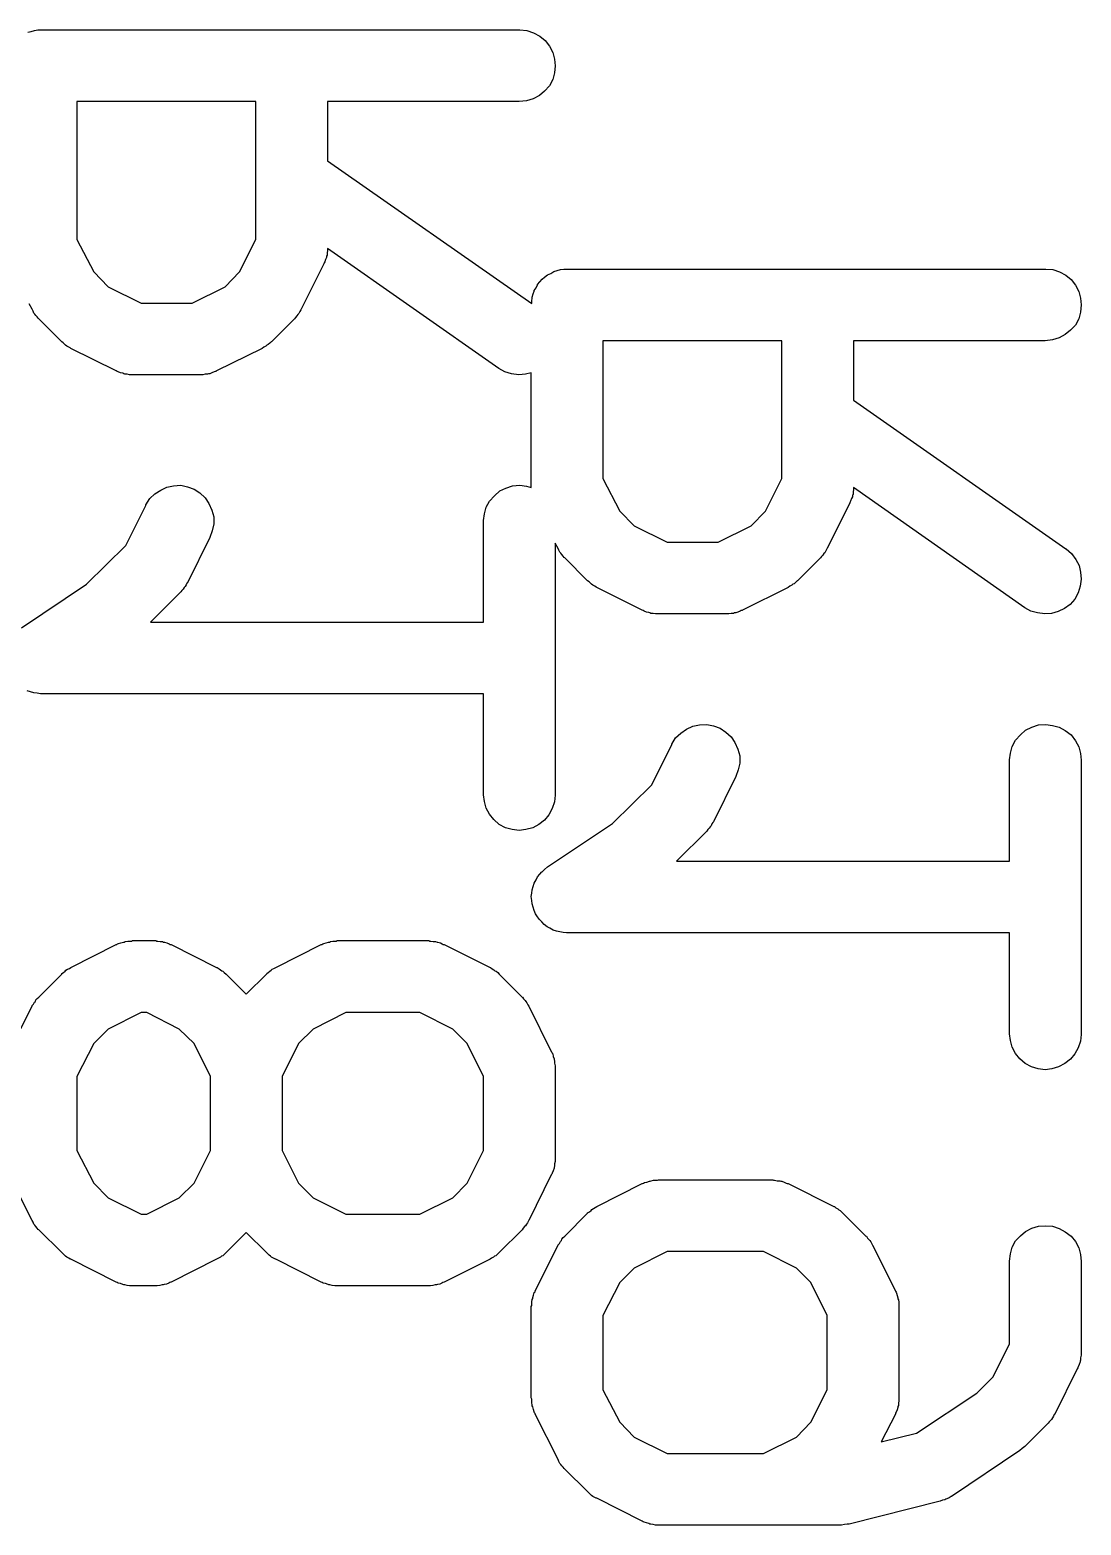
# Model space of a CAD drawing. Extents: x 112.9 to 160.3, y -137 to -94.4.
# Drawn here: x 133.629 to 135.827, y -137.037 to -133.911 of the extents above; entities that cross this region are included whole.
import ezdxf

# ---------------------------------------------------------------- set-up
doc = ezdxf.new("R2010")
doc.units = 0
doc.layers.add('BLACK', color=7, linetype='CONTINUOUS')

msp = doc.modelspace()

# ---------------------------------------------------------------- linework, layer by layer
at = {"layer": 'BLACK', "linetype": 'CONTINUOUS'}
for p, q in [((133.624, -133.916), (133.631, -133.914)), ((133.631, -133.914), (133.638, -133.912)), ((133.638, -133.912), (133.645, -133.911)), ((133.638, -133.912), (133.638, -133.912)), ((133.638, -133.912), (133.638, -133.912)), ((133.645, -133.911), (133.652, -133.911)), ((133.652, -133.911), (134.652, -133.911)), ((134.652, -133.911), (134.653, -133.911)), ((134.653, -133.911), (134.668, -133.912)), ((134.668, -133.912), (134.682, -133.917)), ((134.682, -133.917), (134.695, -133.924)), ((134.695, -133.924), (134.706, -133.933)), ((134.706, -133.933), (134.715, -133.945)), ((134.715, -133.945), (134.722, -133.958)), ((134.722, -133.958), (134.726, -133.972)), ((134.726, -133.972), (134.727, -133.986)), ((134.726, -134.001), (134.722, -134.015)), ((134.727, -133.986), (134.726, -134.001)), ((134.705, -134.039), (134.694, -134.048)), ((134.715, -134.028), (134.705, -134.039)), ((134.722, -134.015), (134.715, -134.028)), ((133.727, -134.061), (133.727, -134.349)), ((134.101, -134.061), (133.727, -134.061)), ((134.101, -134.349), (134.101, -134.061)), ((134.652, -134.061), (134.251, -134.061)), ((134.251, -134.061), (134.251, -134.185)), ((134.667, -134.059), (134.652, -134.061)), ((134.681, -134.055), (134.667, -134.059)), ((134.694, -134.048), (134.681, -134.055)), ((134.251, -134.185), (134.678, -134.483)), ((133.727, -134.349), (133.762, -134.417)), ((134.067, -134.417), (134.101, -134.349)), ((134.25, -134.382), (134.249, -134.384)), ((134.249, -134.384), (134.249, -134.387)), ((134.251, -134.372), (134.25, -134.377)), ((134.25, -134.377), (134.25, -134.382)), ((134.609, -134.619), (134.251, -134.368)), ((134.251, -134.368), (134.251, -134.37)), ((134.251, -134.37), (134.251, -134.372)), ((133.762, -134.417), (133.792, -134.448)), ((134.037, -134.448), (134.067, -134.417)), ((134.243, -134.4), (134.196, -134.495)), ((134.244, -134.398), (134.243, -134.4)), ((134.245, -134.396), (134.244, -134.398)), ((134.247, -134.391), (134.245, -134.396)), ((134.249, -134.387), (134.247, -134.391)), ((134.718, -134.42), (134.724, -134.416)), ((134.724, -134.416), (134.731, -134.414)), ((134.724, -134.416), (134.724, -134.416)), ((134.724, -134.416), (134.724, -134.416)), ((134.731, -134.414), (134.738, -134.412)), ((134.738, -134.412), (134.745, -134.411)), ((134.738, -134.412), (134.738, -134.412)), ((134.738, -134.412), (134.738, -134.412)), ((134.745, -134.411), (134.752, -134.411)), ((134.752, -134.411), (135.752, -134.411)), ((135.752, -134.411), (135.753, -134.411)), ((135.753, -134.411), (135.768, -134.412)), ((135.768, -134.412), (135.782, -134.417)), ((135.782, -134.417), (135.795, -134.424)), ((133.792, -134.448), (133.861, -134.482)), ((133.968, -134.482), (134.037, -134.448)), ((134.687, -134.45), (134.69, -134.444)), ((134.69, -134.443), (134.695, -134.438)), ((134.69, -134.444), (134.69, -134.443)), ((134.69, -134.444), (134.69, -134.444)), ((134.695, -134.438), (134.7, -134.432)), ((134.7, -134.432), (134.705, -134.428)), ((134.7, -134.432), (134.7, -134.432)), ((134.7, -134.432), (134.7, -134.432)), ((134.705, -134.428), (134.711, -134.423)), ((134.711, -134.423), (134.718, -134.42)), ((134.711, -134.423), (134.711, -134.423)), ((134.711, -134.423), (134.711, -134.423)), ((135.795, -134.424), (135.806, -134.433)), ((135.806, -134.433), (135.815, -134.445)), ((135.815, -134.445), (135.822, -134.458)), ((134.678, -134.478), (134.679, -134.471)), ((134.678, -134.483), (134.678, -134.478)), ((134.679, -134.47), (134.681, -134.463)), ((134.679, -134.471), (134.679, -134.47)), ((134.679, -134.47), (134.679, -134.47)), ((134.681, -134.463), (134.683, -134.457)), ((134.683, -134.456), (134.687, -134.45)), ((134.683, -134.457), (134.683, -134.456)), ((134.683, -134.456), (134.683, -134.456)), ((135.822, -134.458), (135.826, -134.472)), ((135.826, -134.472), (135.827, -134.486)), ((133.633, -134.495), (133.627, -134.484)), ((133.635, -134.499), (133.633, -134.495)), ((133.637, -134.503), (133.635, -134.499)), ((133.639, -134.505), (133.637, -134.503)), ((133.641, -134.508), (133.639, -134.505)), ((133.644, -134.511), (133.641, -134.508)), ((133.646, -134.514), (133.644, -134.511)), ((133.861, -134.482), (133.968, -134.482)), ((134.187, -134.509), (134.184, -134.512)), ((134.189, -134.506), (134.187, -134.509)), ((134.191, -134.504), (134.189, -134.506)), ((134.193, -134.5), (134.191, -134.504)), ((134.195, -134.496), (134.193, -134.5)), ((134.196, -134.495), (134.195, -134.496)), ((135.826, -134.501), (135.822, -134.515)), ((135.827, -134.486), (135.826, -134.501)), ((133.647, -134.515), (133.646, -134.514)), ((133.695, -134.563), (133.647, -134.515)), ((134.182, -134.515), (134.134, -134.563)), ((134.184, -134.512), (134.182, -134.515)), ((135.805, -134.539), (135.794, -134.548)), ((135.815, -134.528), (135.805, -134.539)), ((135.822, -134.515), (135.815, -134.528)), ((133.698, -134.565), (133.695, -134.563)), ((133.701, -134.568), (133.698, -134.565)), ((133.703, -134.57), (133.701, -134.568)), ((133.706, -134.572), (133.703, -134.57)), ((133.71, -134.574), (133.706, -134.572)), ((133.713, -134.576), (133.71, -134.574)), ((134.118, -134.574), (134.114, -134.577)), ((134.122, -134.572), (134.118, -134.574)), ((134.124, -134.57), (134.122, -134.572)), ((134.127, -134.569), (134.124, -134.57)), ((134.13, -134.566), (134.127, -134.569)), ((134.133, -134.563), (134.13, -134.566)), ((134.134, -134.563), (134.133, -134.563)), ((134.827, -134.561), (134.827, -134.849)), ((135.201, -134.561), (134.827, -134.561)), ((135.201, -134.849), (135.201, -134.561)), ((135.752, -134.561), (135.351, -134.561)), ((135.351, -134.561), (135.351, -134.685)), ((135.767, -134.559), (135.752, -134.561)), ((135.781, -134.555), (135.767, -134.559)), ((135.794, -134.548), (135.781, -134.555)), ((133.714, -134.577), (133.713, -134.576)), ((133.809, -134.624), (133.714, -134.577)), ((134.114, -134.577), (134.019, -134.624)), ((133.811, -134.625), (133.809, -134.624)), ((133.813, -134.626), (133.811, -134.625)), ((133.818, -134.628), (133.813, -134.626)), ((133.823, -134.629), (133.818, -134.628)), ((133.825, -134.63), (133.823, -134.629)), ((133.827, -134.631), (133.825, -134.63)), ((133.832, -134.631), (133.827, -134.631)), ((133.837, -134.632), (133.832, -134.631)), ((133.84, -134.632), (133.837, -134.632)), ((133.842, -134.632), (133.84, -134.632)), ((133.843, -134.632), (133.842, -134.632)), ((133.986, -134.632), (133.843, -134.632)), ((133.988, -134.632), (133.986, -134.632)), ((133.99, -134.632), (133.988, -134.632)), ((133.995, -134.631), (133.99, -134.632)), ((134, -134.631), (133.995, -134.631)), ((134.002, -134.63), (134, -134.631)), ((134.005, -134.63), (134.002, -134.63)), ((134.009, -134.628), (134.005, -134.63)), ((134.014, -134.626), (134.009, -134.628)), ((134.016, -134.625), (134.014, -134.626)), ((134.018, -134.625), (134.016, -134.625)), ((134.019, -134.624), (134.018, -134.625)), ((134.622, -134.626), (134.609, -134.619)), ((134.636, -134.63), (134.622, -134.626)), ((134.651, -134.632), (134.636, -134.63)), ((134.665, -134.631), (134.651, -134.632)), ((134.677, -134.628), (134.665, -134.631)), ((134.677, -134.867), (134.677, -134.628)), ((135.351, -134.685), (135.795, -134.996)), ((134.827, -134.849), (134.862, -134.917)), ((135.167, -134.917), (135.201, -134.849)), ((133.879, -134.891), (133.89, -134.881)), ((133.89, -134.881), (133.902, -134.873)), ((133.902, -134.873), (133.915, -134.867)), ((133.915, -134.867), (133.929, -134.864)), ((133.929, -134.864), (133.944, -134.863)), ((133.944, -134.863), (133.958, -134.866)), ((133.958, -134.866), (133.972, -134.871)), ((133.972, -134.871), (133.984, -134.879)), ((133.984, -134.879), (133.995, -134.889)), ((134.59, -134.896), (134.6, -134.885)), ((134.6, -134.885), (134.611, -134.875)), ((134.611, -134.875), (134.624, -134.869)), ((134.624, -134.869), (134.638, -134.864)), ((134.638, -134.864), (134.653, -134.863)), ((134.653, -134.863), (134.667, -134.865)), ((134.667, -134.865), (134.677, -134.868)), ((134.677, -134.868), (134.677, -134.867)), ((135.35, -134.882), (135.349, -134.884)), ((135.349, -134.884), (135.349, -134.887)), ((135.351, -134.872), (135.35, -134.877)), ((135.35, -134.877), (135.35, -134.882)), ((135.709, -135.119), (135.351, -134.868)), ((135.351, -134.868), (135.351, -134.87)), ((135.351, -134.87), (135.351, -134.872)), ((133.829, -134.989), (133.871, -134.905)), ((133.871, -134.904), (133.879, -134.891)), ((133.871, -134.905), (133.871, -134.904)), ((133.995, -134.889), (134.003, -134.901)), ((134.003, -134.901), (134.009, -134.915)), ((134.009, -134.915), (134.013, -134.929)), ((134.579, -134.923), (134.583, -134.909)), ((134.583, -134.909), (134.59, -134.896)), ((134.862, -134.917), (134.892, -134.948)), ((135.137, -134.948), (135.167, -134.917)), ((135.343, -134.9), (135.296, -134.995)), ((135.344, -134.898), (135.343, -134.9)), ((135.345, -134.896), (135.344, -134.898)), ((135.347, -134.891), (135.345, -134.896)), ((135.349, -134.887), (135.347, -134.891)), ((134.013, -134.944), (134.01, -134.958)), ((134.013, -134.929), (134.013, -134.944)), ((134.577, -134.937), (134.579, -134.923)), ((134.577, -134.938), (134.577, -134.937)), ((134.577, -135.149), (134.577, -134.938)), ((134.892, -134.948), (134.961, -134.982)), ((135.068, -134.982), (135.137, -134.948)), ((134.005, -134.972), (133.958, -135.067)), ((134.01, -134.958), (134.005, -134.972)), ((133.747, -135.07), (133.829, -134.989)), ((134.733, -134.995), (134.727, -134.984)), ((134.727, -134.984), (134.727, -135.51)), ((134.735, -134.999), (134.733, -134.995)), ((134.737, -135.003), (134.735, -134.999)), ((134.739, -135.005), (134.737, -135.003)), ((134.741, -135.008), (134.739, -135.005)), ((134.744, -135.011), (134.741, -135.008)), ((134.746, -135.014), (134.744, -135.011)), ((134.961, -134.982), (135.068, -134.982)), ((135.287, -135.009), (135.284, -135.012)), ((135.289, -135.006), (135.287, -135.009)), ((135.291, -135.004), (135.289, -135.006)), ((135.293, -135), (135.291, -135.004)), ((135.295, -134.996), (135.293, -135)), ((135.296, -134.995), (135.295, -134.996)), ((135.795, -134.996), (135.796, -134.996)), ((135.796, -134.996), (135.807, -135.006)), ((135.807, -135.006), (135.816, -135.018)), ((134.747, -135.015), (134.746, -135.014)), ((134.795, -135.063), (134.747, -135.015)), ((135.282, -135.015), (135.234, -135.063)), ((135.284, -135.012), (135.282, -135.015)), ((135.816, -135.018), (135.823, -135.031)), ((135.823, -135.031), (135.826, -135.045)), ((133.611, -135.161), (133.747, -135.07)), ((133.955, -135.071), (133.953, -135.075)), ((133.957, -135.068), (133.955, -135.071)), ((133.958, -135.067), (133.957, -135.068)), ((134.798, -135.065), (134.795, -135.063)), ((134.801, -135.068), (134.798, -135.065)), ((134.803, -135.07), (134.801, -135.068)), ((134.806, -135.072), (134.803, -135.07)), ((134.81, -135.074), (134.806, -135.072)), ((134.813, -135.076), (134.81, -135.074)), ((135.218, -135.074), (135.214, -135.077)), ((135.222, -135.072), (135.218, -135.074)), ((135.224, -135.07), (135.222, -135.072)), ((135.227, -135.069), (135.224, -135.07)), ((135.23, -135.066), (135.227, -135.069)), ((135.233, -135.063), (135.23, -135.066)), ((135.234, -135.063), (135.233, -135.063)), ((135.825, -135.074), (135.821, -135.088)), ((135.827, -135.059), (135.825, -135.074)), ((135.826, -135.045), (135.827, -135.059)), ((133.944, -135.086), (133.881, -135.149)), ((133.946, -135.083), (133.944, -135.086)), ((133.949, -135.08), (133.946, -135.083)), ((133.951, -135.077), (133.949, -135.08)), ((133.953, -135.075), (133.951, -135.077)), ((134.814, -135.077), (134.813, -135.076)), ((134.909, -135.124), (134.814, -135.077)), ((135.214, -135.077), (135.119, -135.124)), ((135.814, -135.101), (135.804, -135.112)), ((135.821, -135.088), (135.814, -135.101)), ((134.911, -135.125), (134.909, -135.124)), ((134.913, -135.126), (134.911, -135.125)), ((134.918, -135.128), (134.913, -135.126)), ((134.923, -135.129), (134.918, -135.128)), ((134.925, -135.13), (134.923, -135.129)), ((134.927, -135.131), (134.925, -135.13)), ((134.932, -135.131), (134.927, -135.131)), ((134.937, -135.132), (134.932, -135.131)), ((134.94, -135.132), (134.937, -135.132)), ((134.942, -135.132), (134.94, -135.132)), ((134.943, -135.132), (134.942, -135.132)), ((135.086, -135.132), (134.943, -135.132)), ((135.088, -135.132), (135.086, -135.132)), ((135.09, -135.132), (135.088, -135.132)), ((135.095, -135.131), (135.09, -135.132)), ((135.1, -135.131), (135.095, -135.131)), ((135.102, -135.13), (135.1, -135.131)), ((135.105, -135.13), (135.102, -135.13)), ((135.109, -135.128), (135.105, -135.13)), ((135.114, -135.126), (135.109, -135.128)), ((135.116, -135.125), (135.114, -135.126)), ((135.118, -135.125), (135.116, -135.125)), ((135.119, -135.124), (135.118, -135.125)), ((135.722, -135.126), (135.709, -135.119)), ((135.736, -135.13), (135.722, -135.126)), ((135.751, -135.132), (135.736, -135.13)), ((135.765, -135.131), (135.751, -135.132)), ((135.779, -135.127), (135.765, -135.131)), ((135.792, -135.121), (135.779, -135.127)), ((135.804, -135.112), (135.792, -135.121)), ((133.881, -135.149), (134.577, -135.149)), ((133.63, -135.295), (133.623, -135.293)), ((133.637, -135.297), (133.63, -135.295)), ((133.644, -135.298), (133.637, -135.297)), ((133.637, -135.297), (133.637, -135.297)), ((133.637, -135.297), (133.637, -135.297)), ((133.651, -135.299), (133.644, -135.298)), ((133.652, -135.299), (133.651, -135.299)), ((133.651, -135.299), (133.651, -135.299)), ((133.651, -135.299), (133.651, -135.299)), ((133.651, -135.299), (133.651, -135.299)), ((134.577, -135.299), (133.652, -135.299)), ((134.577, -135.51), (134.577, -135.299)), ((134.979, -135.391), (134.99, -135.381)), ((134.99, -135.381), (135.002, -135.373)), ((135.002, -135.373), (135.015, -135.367)), ((135.015, -135.367), (135.029, -135.364)), ((135.029, -135.364), (135.044, -135.363)), ((135.044, -135.363), (135.058, -135.366)), ((135.058, -135.366), (135.072, -135.371)), ((135.072, -135.371), (135.084, -135.379)), ((135.084, -135.379), (135.095, -135.389)), ((135.69, -135.396), (135.7, -135.385)), ((135.7, -135.385), (135.711, -135.375)), ((135.711, -135.375), (135.724, -135.369)), ((135.724, -135.369), (135.738, -135.364)), ((135.738, -135.364), (135.753, -135.363)), ((135.753, -135.363), (135.767, -135.365)), ((135.767, -135.365), (135.781, -135.369)), ((135.781, -135.369), (135.794, -135.376)), ((135.794, -135.376), (135.806, -135.385)), ((135.806, -135.385), (135.815, -135.397)), ((134.929, -135.489), (134.971, -135.405)), ((134.971, -135.404), (134.979, -135.391)), ((134.971, -135.405), (134.971, -135.404)), ((135.095, -135.389), (135.103, -135.401)), ((135.103, -135.401), (135.109, -135.415)), ((135.109, -135.415), (135.113, -135.429)), ((135.679, -135.423), (135.683, -135.409)), ((135.683, -135.409), (135.69, -135.396)), ((135.815, -135.397), (135.822, -135.41)), ((135.822, -135.41), (135.826, -135.424)), ((135.113, -135.444), (135.11, -135.458)), ((135.113, -135.429), (135.113, -135.444)), ((135.677, -135.437), (135.679, -135.423)), ((135.677, -135.438), (135.677, -135.437)), ((135.677, -135.649), (135.677, -135.438)), ((135.826, -135.424), (135.827, -135.438)), ((135.827, -135.438), (135.827, -136.01)), ((135.105, -135.472), (135.058, -135.567)), ((135.11, -135.458), (135.105, -135.472)), ((134.579, -135.524), (134.577, -135.51)), ((134.727, -135.511), (134.726, -135.525)), ((134.727, -135.51), (134.727, -135.511)), ((134.847, -135.57), (134.929, -135.489)), ((134.583, -135.538), (134.579, -135.524)), ((134.59, -135.551), (134.583, -135.538)), ((134.721, -135.539), (134.714, -135.552)), ((134.726, -135.525), (134.721, -135.539)), ((134.599, -135.562), (134.59, -135.551)), ((134.61, -135.572), (134.599, -135.562)), ((134.623, -135.579), (134.61, -135.572)), ((134.693, -135.572), (134.68, -135.579)), ((134.705, -135.563), (134.693, -135.572)), ((134.714, -135.552), (134.705, -135.563)), ((134.711, -135.661), (134.847, -135.57)), ((135.055, -135.571), (135.053, -135.575)), ((135.057, -135.568), (135.055, -135.571)), ((135.058, -135.567), (135.057, -135.568)), ((134.637, -135.583), (134.623, -135.579)), ((134.652, -135.585), (134.637, -135.583)), ((134.666, -135.583), (134.652, -135.585)), ((134.68, -135.579), (134.666, -135.583)), ((135.044, -135.586), (134.981, -135.649)), ((135.046, -135.583), (135.044, -135.586)), ((135.049, -135.58), (135.046, -135.583)), ((135.051, -135.577), (135.049, -135.58)), ((135.053, -135.575), (135.051, -135.577)), ((134.7, -135.671), (134.705, -135.666)), ((134.705, -135.666), (134.711, -135.661)), ((134.981, -135.649), (135.677, -135.649)), ((134.681, -135.702), (134.683, -135.695)), ((134.683, -135.695), (134.687, -135.688)), ((134.683, -135.695), (134.683, -135.695)), ((134.683, -135.695), (134.683, -135.695)), ((134.687, -135.688), (134.69, -135.682)), ((134.69, -135.682), (134.695, -135.676)), ((134.69, -135.682), (134.69, -135.682)), ((134.69, -135.682), (134.69, -135.682)), ((134.695, -135.676), (134.699, -135.671)), ((134.699, -135.671), (134.699, -135.671)), ((134.699, -135.671), (134.7, -135.671)), ((134.677, -135.723), (134.678, -135.716)), ((134.678, -135.731), (134.677, -135.723)), ((134.677, -135.723), (134.677, -135.723)), ((134.677, -135.723), (134.677, -135.723)), ((134.678, -135.716), (134.679, -135.709)), ((134.679, -135.709), (134.681, -135.702)), ((134.679, -135.709), (134.679, -135.709)), ((134.679, -135.709), (134.679, -135.709)), ((134.679, -135.738), (134.678, -135.731)), ((134.681, -135.745), (134.679, -135.738)), ((134.679, -135.738), (134.679, -135.738)), ((134.679, -135.738), (134.679, -135.738)), ((134.683, -135.752), (134.681, -135.745)), ((134.686, -135.759), (134.683, -135.752)), ((134.683, -135.752), (134.683, -135.752)), ((134.683, -135.752), (134.683, -135.752)), ((134.69, -135.765), (134.686, -135.759)), ((134.694, -135.771), (134.69, -135.765)), ((134.69, -135.765), (134.69, -135.765)), ((134.69, -135.765), (134.69, -135.765)), ((134.699, -135.776), (134.694, -135.771)), ((134.704, -135.781), (134.699, -135.776)), ((134.699, -135.776), (134.699, -135.776)), ((134.699, -135.776), (134.699, -135.776)), ((134.71, -135.786), (134.704, -135.781)), ((134.716, -135.789), (134.71, -135.786)), ((134.71, -135.786), (134.71, -135.786)), ((134.71, -135.786), (134.71, -135.786)), ((134.723, -135.793), (134.716, -135.789)), ((134.73, -135.795), (134.723, -135.793)), ((134.723, -135.793), (134.723, -135.793)), ((134.723, -135.793), (134.723, -135.793)), ((133.714, -135.871), (133.809, -135.823)), ((133.809, -135.823), (133.81, -135.823)), ((133.81, -135.823), (133.812, -135.822)), ((133.812, -135.822), (133.814, -135.821)), ((133.814, -135.821), (133.819, -135.82)), ((133.819, -135.82), (133.824, -135.818)), ((133.824, -135.818), (133.826, -135.818)), ((133.826, -135.818), (133.828, -135.817)), ((133.828, -135.817), (133.833, -135.816)), ((133.833, -135.816), (133.838, -135.816)), ((133.838, -135.816), (133.841, -135.816)), ((133.841, -135.816), (133.843, -135.815)), ((133.843, -135.815), (133.89, -135.815)), ((133.89, -135.815), (133.892, -135.815)), ((133.892, -135.815), (133.894, -135.816)), ((133.894, -135.816), (133.896, -135.816)), ((133.896, -135.816), (133.901, -135.817)), ((133.901, -135.817), (133.906, -135.817)), ((133.906, -135.817), (133.908, -135.818)), ((133.908, -135.818), (133.91, -135.818)), ((133.91, -135.818), (133.915, -135.82)), ((133.915, -135.82), (133.92, -135.822)), ((133.92, -135.822), (133.922, -135.823)), ((133.922, -135.823), (133.924, -135.823)), ((133.924, -135.823), (134.019, -135.871)), ((134.143, -135.871), (134.238, -135.823)), ((134.238, -135.823), (134.239, -135.823)), ((134.239, -135.823), (134.241, -135.822)), ((134.241, -135.822), (134.243, -135.821)), ((134.243, -135.821), (134.248, -135.82)), ((134.248, -135.82), (134.253, -135.818)), ((134.253, -135.818), (134.255, -135.818)), ((134.255, -135.818), (134.257, -135.817)), ((134.257, -135.817), (134.262, -135.816)), ((134.262, -135.816), (134.267, -135.816)), ((134.267, -135.816), (134.269, -135.816)), ((134.269, -135.816), (134.271, -135.815)), ((134.271, -135.815), (134.462, -135.815)), ((134.462, -135.815), (134.463, -135.815)), ((134.463, -135.815), (134.465, -135.816)), ((134.465, -135.816), (134.467, -135.816)), ((134.467, -135.816), (134.472, -135.817)), ((134.472, -135.817), (134.477, -135.817)), ((134.477, -135.817), (134.48, -135.818)), ((134.48, -135.818), (134.482, -135.818)), ((134.482, -135.818), (134.487, -135.82)), ((134.487, -135.82), (134.491, -135.822)), ((134.491, -135.822), (134.493, -135.823)), ((134.493, -135.823), (134.495, -135.823)), ((134.495, -135.823), (134.591, -135.871)), ((134.737, -135.797), (134.73, -135.795)), ((134.744, -135.798), (134.737, -135.797)), ((134.737, -135.797), (134.737, -135.797)), ((134.737, -135.797), (134.737, -135.797)), ((134.751, -135.799), (134.744, -135.798)), ((134.752, -135.799), (134.751, -135.799)), ((134.751, -135.799), (134.751, -135.799)), ((134.751, -135.799), (134.751, -135.799)), ((134.751, -135.799), (134.751, -135.799)), ((135.677, -135.799), (134.752, -135.799)), ((135.677, -136.01), (135.677, -135.799)), ((133.647, -135.933), (133.695, -135.885)), ((133.695, -135.884), (133.699, -135.882)), ((133.695, -135.885), (133.695, -135.884)), ((133.699, -135.882), (133.702, -135.879)), ((133.702, -135.879), (133.704, -135.877)), ((133.704, -135.877), (133.707, -135.875)), ((133.707, -135.875), (133.711, -135.873)), ((133.711, -135.873), (133.714, -135.871)), ((134.019, -135.871), (134.02, -135.871)), ((134.02, -135.871), (134.024, -135.874)), ((134.024, -135.874), (134.027, -135.876)), ((134.027, -135.876), (134.03, -135.878)), ((134.03, -135.878), (134.032, -135.879)), ((134.032, -135.879), (134.035, -135.882)), ((134.035, -135.882), (134.039, -135.885)), ((134.039, -135.885), (134.081, -135.927)), ((134.081, -135.927), (134.123, -135.885)), ((134.123, -135.885), (134.124, -135.884)), ((134.124, -135.884), (134.127, -135.882)), ((134.127, -135.882), (134.13, -135.879)), ((134.13, -135.879), (134.133, -135.877)), ((134.133, -135.877), (134.135, -135.875)), ((134.135, -135.875), (134.139, -135.873)), ((134.139, -135.873), (134.143, -135.871)), ((134.591, -135.871), (134.592, -135.871)), ((134.592, -135.871), (134.595, -135.874)), ((134.595, -135.874), (134.599, -135.876)), ((134.599, -135.876), (134.601, -135.878)), ((134.601, -135.878), (134.604, -135.879)), ((134.604, -135.879), (134.607, -135.882)), ((134.607, -135.882), (134.61, -135.885)), ((134.61, -135.885), (134.658, -135.933)), ((133.633, -135.951), (133.636, -135.948)), ((133.636, -135.948), (133.638, -135.944)), ((133.638, -135.944), (133.64, -135.942)), ((133.64, -135.942), (133.641, -135.939)), ((133.641, -135.939), (133.644, -135.936)), ((133.644, -135.936), (133.647, -135.933)), ((134.658, -135.933), (134.659, -135.933)), ((134.659, -135.933), (134.661, -135.937)), ((134.661, -135.937), (134.664, -135.94)), ((134.664, -135.94), (134.666, -135.942)), ((134.666, -135.942), (134.668, -135.945)), ((134.668, -135.945), (134.67, -135.949)), ((134.67, -135.949), (134.672, -135.952)), ((133.585, -136.047), (133.633, -135.952)), ((133.633, -135.952), (133.633, -135.951)), ((133.861, -135.965), (133.792, -136)), ((133.873, -135.965), (133.861, -135.965)), ((133.941, -136), (133.873, -135.965)), ((134.289, -135.965), (134.221, -136)), ((134.444, -135.965), (134.289, -135.965)), ((134.513, -136), (134.444, -135.965)), ((134.672, -135.952), (134.719, -136.047)), ((133.792, -136), (133.762, -136.03)), ((133.972, -136.03), (133.941, -136)), ((134.221, -136), (134.19, -136.03)), ((134.543, -136.03), (134.513, -136)), ((135.679, -136.024), (135.677, -136.01)), ((135.827, -136.011), (135.826, -136.025)), ((135.827, -136.01), (135.827, -136.011)), ((133.762, -136.03), (133.727, -136.099)), ((134.006, -136.099), (133.972, -136.03)), ((134.19, -136.03), (134.156, -136.099)), ((134.577, -136.099), (134.543, -136.03)), ((135.683, -136.038), (135.679, -136.024)), ((135.69, -136.051), (135.683, -136.038)), ((135.821, -136.039), (135.814, -136.052)), ((135.826, -136.025), (135.821, -136.039)), ((134.719, -136.047), (134.72, -136.048)), ((134.72, -136.048), (134.721, -136.05)), ((134.721, -136.05), (134.722, -136.052)), ((134.722, -136.052), (134.723, -136.057)), ((134.723, -136.057), (134.725, -136.062)), ((134.725, -136.062), (134.725, -136.064)), ((134.725, -136.064), (134.726, -136.066)), ((134.726, -136.066), (134.726, -136.071)), ((134.726, -136.071), (134.727, -136.077)), ((135.699, -136.062), (135.69, -136.051)), ((135.71, -136.072), (135.699, -136.062)), ((135.723, -136.079), (135.71, -136.072)), ((135.793, -136.072), (135.78, -136.079)), ((135.805, -136.063), (135.793, -136.072)), ((135.814, -136.052), (135.805, -136.063)), ((133.727, -136.099), (133.727, -136.254)), ((134.006, -136.254), (134.006, -136.099)), ((134.156, -136.099), (134.156, -136.254)), ((134.577, -136.254), (134.577, -136.099)), ((134.727, -136.077), (134.727, -136.079)), ((134.727, -136.079), (134.727, -136.081)), ((134.727, -136.081), (134.727, -136.271)), ((135.737, -136.083), (135.723, -136.079)), ((135.752, -136.085), (135.737, -136.083)), ((135.766, -136.083), (135.752, -136.085)), ((135.78, -136.079), (135.766, -136.083)), ((133.727, -136.254), (133.762, -136.322)), ((133.972, -136.322), (134.006, -136.254)), ((134.156, -136.254), (134.19, -136.322)), ((134.543, -136.322), (134.577, -136.254)), ((134.725, -136.291), (134.723, -136.296)), ((134.726, -136.287), (134.725, -136.289)), ((134.725, -136.289), (134.725, -136.291)), ((134.727, -136.277), (134.726, -136.282)), ((134.726, -136.282), (134.726, -136.287)), ((134.727, -136.271), (134.727, -136.272)), ((134.727, -136.272), (134.727, -136.275)), ((134.727, -136.275), (134.727, -136.277)), ((133.633, -136.4), (133.585, -136.305)), ((133.762, -136.322), (133.792, -136.353)), ((133.941, -136.353), (133.972, -136.322)), ((134.19, -136.322), (134.221, -136.353)), ((134.513, -136.353), (134.543, -136.322)), ((134.719, -136.305), (134.672, -136.4)), ((134.72, -136.303), (134.719, -136.305)), ((134.721, -136.301), (134.72, -136.303)), ((134.723, -136.296), (134.721, -136.301)), ((134.814, -136.371), (134.909, -136.323)), ((134.909, -136.323), (134.91, -136.323)), ((134.91, -136.323), (134.912, -136.322)), ((134.912, -136.322), (134.914, -136.321)), ((134.914, -136.321), (134.919, -136.32)), ((134.919, -136.32), (134.924, -136.318)), ((134.924, -136.318), (134.926, -136.318)), ((134.926, -136.318), (134.928, -136.317)), ((134.928, -136.317), (134.933, -136.316)), ((134.933, -136.316), (134.938, -136.316)), ((134.938, -136.316), (134.941, -136.316)), ((134.941, -136.316), (134.943, -136.315)), ((134.943, -136.315), (135.181, -136.315)), ((135.181, -136.315), (135.182, -136.315)), ((135.182, -136.315), (135.184, -136.316)), ((135.184, -136.316), (135.186, -136.316)), ((135.186, -136.316), (135.191, -136.317)), ((135.191, -136.317), (135.197, -136.317)), ((135.197, -136.317), (135.199, -136.318)), ((135.199, -136.318), (135.201, -136.318)), ((135.201, -136.318), (135.206, -136.32)), ((135.206, -136.32), (135.21, -136.322)), ((135.21, -136.322), (135.212, -136.323)), ((135.212, -136.323), (135.214, -136.323)), ((135.214, -136.323), (135.31, -136.371)), ((133.792, -136.353), (133.861, -136.387)), ((133.873, -136.387), (133.941, -136.353)), ((134.221, -136.353), (134.289, -136.387)), ((134.444, -136.387), (134.513, -136.353)), ((133.861, -136.387), (133.873, -136.387)), ((134.289, -136.387), (134.444, -136.387)), ((134.747, -136.433), (134.795, -136.385)), ((134.795, -136.384), (134.799, -136.382)), ((134.795, -136.385), (134.795, -136.384)), ((134.799, -136.382), (134.802, -136.379)), ((134.802, -136.379), (134.804, -136.377)), ((134.804, -136.377), (134.807, -136.375)), ((134.807, -136.375), (134.811, -136.373)), ((134.811, -136.373), (134.814, -136.371)), ((135.31, -136.371), (135.311, -136.371)), ((135.311, -136.371), (135.314, -136.374)), ((135.314, -136.374), (135.318, -136.376)), ((135.318, -136.376), (135.32, -136.378)), ((135.32, -136.378), (135.323, -136.379)), ((135.323, -136.379), (135.326, -136.382)), ((135.326, -136.382), (135.329, -136.385)), ((135.329, -136.385), (135.377, -136.433)), ((133.635, -136.404), (133.633, -136.4)), ((133.637, -136.408), (133.635, -136.404)), ((133.639, -136.41), (133.637, -136.408)), ((133.641, -136.413), (133.639, -136.41)), ((133.644, -136.416), (133.641, -136.413)), ((133.646, -136.419), (133.644, -136.416)), ((134.66, -136.416), (134.658, -136.42)), ((134.663, -136.413), (134.66, -136.416)), ((134.665, -136.411), (134.663, -136.413)), ((134.667, -136.408), (134.665, -136.411)), ((134.669, -136.405), (134.667, -136.408)), ((134.671, -136.401), (134.669, -136.405)), ((134.672, -136.4), (134.671, -136.401)), ((135.711, -136.423), (135.724, -136.416)), ((135.724, -136.416), (135.738, -136.412)), ((135.738, -136.412), (135.753, -136.411)), ((135.753, -136.411), (135.767, -136.412)), ((135.767, -136.412), (135.781, -136.417)), ((135.781, -136.417), (135.794, -136.424)), ((133.647, -136.42), (133.646, -136.419)), ((133.695, -136.467), (133.647, -136.42)), ((134.081, -136.425), (134.039, -136.467)), ((134.123, -136.467), (134.081, -136.425)), ((134.658, -136.42), (134.61, -136.467)), ((134.733, -136.451), (134.736, -136.448)), ((134.736, -136.448), (134.738, -136.444)), ((134.738, -136.444), (134.74, -136.442)), ((134.74, -136.442), (134.741, -136.439)), ((134.741, -136.439), (134.744, -136.436)), ((134.744, -136.436), (134.747, -136.433)), ((135.377, -136.433), (135.378, -136.433)), ((135.378, -136.433), (135.38, -136.437)), ((135.38, -136.437), (135.383, -136.44)), ((135.383, -136.44), (135.385, -136.442)), ((135.385, -136.442), (135.387, -136.445)), ((135.387, -136.445), (135.389, -136.449)), ((135.389, -136.449), (135.391, -136.452)), ((135.683, -136.456), (135.69, -136.443)), ((135.69, -136.443), (135.7, -136.432)), ((135.7, -136.432), (135.711, -136.423)), ((135.794, -136.424), (135.806, -136.433)), ((135.806, -136.433), (135.815, -136.444)), ((135.815, -136.444), (135.822, -136.457)), ((133.698, -136.47), (133.695, -136.467)), ((133.701, -136.473), (133.698, -136.47)), ((133.703, -136.475), (133.701, -136.473)), ((133.706, -136.477), (133.703, -136.475)), ((133.71, -136.479), (133.706, -136.477)), ((133.713, -136.481), (133.71, -136.479)), ((133.714, -136.481), (133.713, -136.481)), ((133.809, -136.529), (133.714, -136.481)), ((134.019, -136.481), (133.924, -136.529)), ((134.023, -136.479), (134.019, -136.481)), ((134.027, -136.477), (134.023, -136.479)), ((134.029, -136.475), (134.027, -136.477)), ((134.032, -136.474), (134.029, -136.475)), ((134.035, -136.471), (134.032, -136.474)), ((134.038, -136.468), (134.035, -136.471)), ((134.039, -136.467), (134.038, -136.468)), ((134.126, -136.47), (134.123, -136.467)), ((134.129, -136.473), (134.126, -136.47)), ((134.132, -136.475), (134.129, -136.473)), ((134.134, -136.477), (134.132, -136.475)), ((134.138, -136.479), (134.134, -136.477)), ((134.142, -136.481), (134.138, -136.479)), ((134.143, -136.481), (134.142, -136.481)), ((134.238, -136.529), (134.143, -136.481)), ((134.591, -136.481), (134.495, -136.529)), ((134.594, -136.479), (134.591, -136.481)), ((134.598, -136.477), (134.594, -136.479)), ((134.6, -136.475), (134.598, -136.477)), ((134.603, -136.474), (134.6, -136.475)), ((134.606, -136.471), (134.603, -136.474)), ((134.609, -136.468), (134.606, -136.471)), ((134.61, -136.467), (134.609, -136.468)), ((134.685, -136.547), (134.733, -136.452)), ((134.733, -136.452), (134.733, -136.451)), ((134.961, -136.465), (134.892, -136.5)), ((135.163, -136.465), (134.961, -136.465)), ((135.232, -136.5), (135.163, -136.465)), ((135.391, -136.452), (135.439, -136.547)), ((135.677, -136.485), (135.679, -136.47)), ((135.679, -136.47), (135.683, -136.456)), ((135.822, -136.457), (135.826, -136.471)), ((135.826, -136.471), (135.827, -136.486)), ((134.892, -136.5), (134.862, -136.53)), ((135.262, -136.53), (135.232, -136.5)), ((135.677, -136.486), (135.677, -136.485)), ((135.677, -136.658), (135.677, -136.486)), ((135.827, -136.486), (135.827, -136.676)), ((133.811, -136.53), (133.809, -136.529)), ((133.813, -136.531), (133.811, -136.53)), ((133.818, -136.532), (133.813, -136.531)), ((133.823, -136.534), (133.818, -136.532)), ((133.825, -136.535), (133.823, -136.534)), ((133.827, -136.535), (133.825, -136.535)), ((133.832, -136.536), (133.827, -136.535)), ((133.837, -136.537), (133.832, -136.536)), ((133.84, -136.537), (133.837, -136.537)), ((133.842, -136.537), (133.84, -136.537)), ((133.843, -136.537), (133.842, -136.537)), ((133.89, -136.537), (133.843, -136.537)), ((133.893, -136.537), (133.89, -136.537)), ((133.895, -136.537), (133.893, -136.537)), ((133.9, -136.536), (133.895, -136.537)), ((133.905, -136.535), (133.9, -136.536)), ((133.907, -136.535), (133.905, -136.535)), ((133.909, -136.534), (133.907, -136.535)), ((133.914, -136.533), (133.909, -136.534)), ((133.919, -136.531), (133.914, -136.533)), ((133.921, -136.53), (133.919, -136.531)), ((133.923, -136.529), (133.921, -136.53)), ((133.924, -136.529), (133.923, -136.529)), ((134.24, -136.53), (134.238, -136.529)), ((134.242, -136.531), (134.24, -136.53)), ((134.247, -136.532), (134.242, -136.531)), ((134.252, -136.534), (134.247, -136.532)), ((134.254, -136.535), (134.252, -136.534)), ((134.256, -136.535), (134.254, -136.535)), ((134.261, -136.536), (134.256, -136.535)), ((134.266, -136.537), (134.261, -136.536)), ((134.268, -136.537), (134.266, -136.537)), ((134.27, -136.537), (134.268, -136.537)), ((134.271, -136.537), (134.27, -136.537)), ((134.462, -136.537), (134.271, -136.537)), ((134.464, -136.537), (134.462, -136.537)), ((134.466, -136.537), (134.464, -136.537)), ((134.471, -136.536), (134.466, -136.537)), ((134.476, -136.535), (134.471, -136.536)), ((134.479, -136.535), (134.476, -136.535)), ((134.481, -136.534), (134.479, -136.535)), ((134.486, -136.533), (134.481, -136.534)), ((134.49, -136.531), (134.486, -136.533)), ((134.492, -136.53), (134.49, -136.531)), ((134.495, -136.529), (134.492, -136.53)), ((134.495, -136.529), (134.495, -136.529)), ((134.862, -136.53), (134.827, -136.599)), ((135.296, -136.599), (135.262, -136.53)), ((134.678, -136.57), (134.679, -136.565)), ((134.678, -136.576), (134.678, -136.57)), ((134.679, -136.565), (134.68, -136.563)), ((134.68, -136.561), (134.682, -136.556)), ((134.68, -136.563), (134.68, -136.561)), ((134.682, -136.556), (134.683, -136.551)), ((134.683, -136.551), (134.685, -136.549)), ((134.685, -136.549), (134.685, -136.547)), ((135.439, -136.547), (135.439, -136.548)), ((135.439, -136.548), (135.44, -136.55)), ((135.44, -136.55), (135.441, -136.552)), ((135.441, -136.552), (135.442, -136.557)), ((135.442, -136.557), (135.444, -136.562)), ((135.444, -136.562), (135.444, -136.564)), ((135.444, -136.564), (135.445, -136.566)), ((135.445, -136.566), (135.446, -136.571)), ((135.446, -136.571), (135.446, -136.577)), ((134.677, -136.58), (134.678, -136.578)), ((134.677, -136.581), (134.677, -136.58)), ((134.677, -136.771), (134.677, -136.581)), ((134.678, -136.578), (134.678, -136.576)), ((134.827, -136.599), (134.827, -136.754)), ((135.296, -136.754), (135.296, -136.599)), ((135.446, -136.577), (135.446, -136.579)), ((135.446, -136.579), (135.446, -136.581)), ((135.446, -136.581), (135.446, -136.771)), ((135.643, -136.727), (135.677, -136.658)), ((135.825, -136.696), (135.823, -136.701)), ((135.826, -136.692), (135.825, -136.694)), ((135.825, -136.694), (135.825, -136.696)), ((135.827, -136.682), (135.826, -136.687)), ((135.826, -136.687), (135.826, -136.692)), ((135.827, -136.676), (135.827, -136.677)), ((135.827, -136.677), (135.827, -136.679)), ((135.827, -136.679), (135.827, -136.682)), ((135.609, -136.761), (135.643, -136.727)), ((135.819, -136.71), (135.772, -136.805)), ((135.82, -136.708), (135.819, -136.71)), ((135.821, -136.706), (135.82, -136.708)), ((135.823, -136.701), (135.821, -136.706)), ((134.827, -136.754), (134.862, -136.822)), ((135.262, -136.822), (135.296, -136.754)), ((135.483, -136.845), (135.609, -136.761)), ((134.678, -136.774), (134.677, -136.771)), ((134.678, -136.776), (134.678, -136.774)), ((134.678, -136.781), (134.678, -136.776)), ((134.679, -136.786), (134.678, -136.781)), ((134.679, -136.788), (134.679, -136.786)), ((134.68, -136.79), (134.679, -136.788)), ((134.682, -136.795), (134.68, -136.79)), ((135.444, -136.791), (135.442, -136.796)), ((135.445, -136.787), (135.444, -136.789)), ((135.444, -136.789), (135.444, -136.791)), ((135.446, -136.777), (135.445, -136.782)), ((135.445, -136.782), (135.445, -136.787)), ((135.446, -136.771), (135.446, -136.772)), ((135.446, -136.772), (135.446, -136.775)), ((135.446, -136.775), (135.446, -136.777)), ((134.683, -136.8), (134.682, -136.795)), ((134.684, -136.802), (134.683, -136.8)), ((134.685, -136.804), (134.684, -136.802)), ((134.685, -136.805), (134.685, -136.804)), ((134.733, -136.9), (134.685, -136.805)), ((134.862, -136.822), (134.892, -136.853)), ((135.232, -136.853), (135.262, -136.822)), ((135.439, -136.805), (135.409, -136.863)), ((135.44, -136.801), (135.439, -136.803)), ((135.439, -136.803), (135.439, -136.805)), ((135.442, -136.796), (135.44, -136.801)), ((135.758, -136.824), (135.71, -136.872)), ((135.76, -136.821), (135.758, -136.824)), ((135.763, -136.818), (135.76, -136.821)), ((135.765, -136.816), (135.763, -136.818)), ((135.767, -136.813), (135.765, -136.816)), ((135.769, -136.809), (135.767, -136.813)), ((135.771, -136.806), (135.769, -136.809)), ((135.772, -136.805), (135.771, -136.806)), ((134.892, -136.853), (134.961, -136.887)), ((135.163, -136.887), (135.232, -136.853)), ((135.409, -136.863), (135.483, -136.845)), ((134.961, -136.887), (135.163, -136.887)), ((135.699, -136.881), (135.556, -136.977)), ((135.704, -136.877), (135.699, -136.881)), ((135.709, -136.873), (135.704, -136.877)), ((135.71, -136.872), (135.709, -136.873)), ((135.71, -136.872), (135.71, -136.872)), ((135.71, -136.872), (135.71, -136.872)), ((135.71, -136.872), (135.71, -136.872)), ((134.735, -136.904), (134.733, -136.9)), ((134.737, -136.908), (134.735, -136.904)), ((134.739, -136.91), (134.737, -136.908)), ((134.741, -136.913), (134.739, -136.91)), ((134.744, -136.916), (134.741, -136.913)), ((134.746, -136.919), (134.744, -136.916)), ((134.747, -136.92), (134.746, -136.919)), ((134.795, -136.967), (134.747, -136.92)), ((134.798, -136.97), (134.795, -136.967)), ((134.801, -136.973), (134.798, -136.97)), ((134.803, -136.975), (134.801, -136.973)), ((134.806, -136.977), (134.803, -136.975)), ((134.81, -136.979), (134.806, -136.977)), ((134.813, -136.981), (134.81, -136.979)), ((134.814, -136.981), (134.813, -136.981)), ((134.909, -137.029), (134.814, -136.981)), ((135.551, -136.98), (135.546, -136.982)), ((135.555, -136.977), (135.551, -136.98)), ((135.556, -136.977), (135.555, -136.977)), ((135.532, -136.987), (135.342, -137.035)), ((135.537, -136.985), (135.532, -136.987)), ((135.542, -136.984), (135.537, -136.985)), ((135.544, -136.983), (135.542, -136.984)), ((135.546, -136.982), (135.544, -136.983)), ((134.911, -137.03), (134.909, -137.029)), ((134.913, -137.031), (134.911, -137.03)), ((134.918, -137.032), (134.913, -137.031)), ((134.923, -137.034), (134.918, -137.032)), ((134.925, -137.035), (134.923, -137.034)), ((134.927, -137.035), (134.925, -137.035)), ((134.932, -137.036), (134.927, -137.035)), ((134.937, -137.037), (134.932, -137.036)), ((134.94, -137.037), (134.937, -137.037)), ((134.942, -137.037), (134.94, -137.037)), ((134.943, -137.037), (134.942, -137.037)), ((135.324, -137.037), (134.943, -137.037)), ((135.325, -137.037), (135.324, -137.037)), ((135.326, -137.037), (135.325, -137.037)), ((135.332, -137.036), (135.326, -137.037)), ((135.338, -137.035), (135.332, -137.036)), ((135.34, -137.035), (135.338, -137.035)), ((135.341, -137.035), (135.34, -137.035)), ((135.342, -137.035), (135.341, -137.035))]:
    msp.add_line(p, q, dxfattribs=at)

doc.saveas('drawing.dxf')
